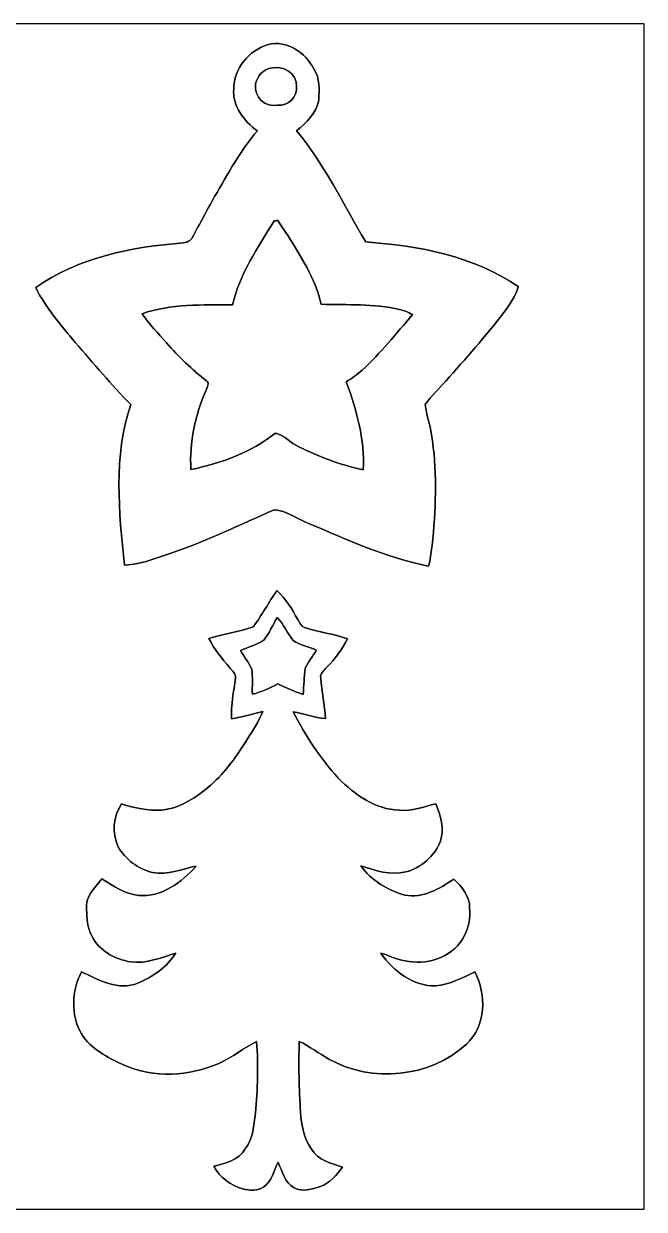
# Model space of a CAD drawing. Header units: centimetres. Extents: x -16.8 to 16.8, y -16.7 to 16.7.
# Drawn here: x -0.66 to 16.77, y -16.67 to 16.67 of the extents above; entities that cross this region are included whole.
import ezdxf

# ---------------------------------------------------------------- set-up
doc = ezdxf.new("R2010")
doc.units = ezdxf.units.CM
doc.header["$MEASUREMENT"] = 0
doc.layers.add('Layer 1', color=7, linetype='Continuous')

msp = doc.modelspace()

# ---------------------------------------------------------------- linework, layer by layer
at = {"layer": 'Layer 1', "color": 7}
for points, knots in [([(-16.77458, 16.66875), (-16.77458, 16.66875), (16.77458, 16.66875), (16.77458, 16.66875), (16.77458, 16.66875), (16.77458, 16.66875), (16.77458, -16.66875), (16.77458, -16.66875), (16.77458, -16.66875), (16.77458, -16.66875), (-16.77458, -16.66875), (-16.77458, -16.66875), (-16.77458, -16.66875), (-16.77458, -16.66875), (-16.77458, 16.66875), (-16.77458, 16.66875), (-16.77458, 16.66875), (-16.77458, 16.66875), (-16.77458, 16.66875), (-16.77458, 16.66875)], [0, 0, 0, 0, 0.16666667, 0.16666667, 0.16666667, 0.16666667, 0.33333333, 0.33333333, 0.33333333, 0.33333333, 0.5, 0.5, 0.5, 0.5, 0.66666667, 0.66666667, 0.66666667, 0.66666667, 1, 1, 1, 1]), ([(6.20748, 16.08243), (5.66737, 15.92333), (5.24051, 15.40475), (5.24051, 14.83289), (5.24051, 14.83289), (5.20418, 14.34042), (5.53156, 13.92908), (5.90585, 13.65462), (5.90585, 13.65462), (5.42149, 13.09793), (5.07894, 12.43824), (4.70323, 11.80747), (4.70323, 11.80747), (4.49121, 11.42894), (4.28837, 11.04583), (4.08164, 10.66447), (4.08164, 10.66447), (4.03472, 10.56464), (3.92642, 10.52019), (3.82376, 10.50572), (3.82376, 10.50572), (2.37843, 10.39671), (0.88336, 10.09791), (-0.3235, 9.25195), (-0.3235, 9.25195), (-0.04269, 8.67551), (0.38947, 8.1975), (0.78987, 7.70361), (0.78987, 7.70361), (1.30316, 7.11729), (1.79917, 6.51404), (2.3495, 5.96159), (2.3495, 5.96159), (1.85208, 4.50921), (2.01189, 2.9404), (2.17558, 1.44286), (2.17558, 1.44286), (2.64724, 1.46368), (3.09139, 1.651), (3.53377, 1.79881), (3.53377, 1.79881), (4.50709, 2.13607), (5.43384, 2.5908), (6.37752, 2.99861), (6.37752, 2.99861), (6.72289, 2.9785), (7.00511, 2.7499), (7.32014, 2.6289), (7.32014, 2.6289), (8.4268, 2.16323), (9.52959, 1.64888), (10.71457, 1.4164), (10.71457, 1.4164), (10.77912, 1.66934), (10.80452, 1.92969), (10.83345, 2.18828), (10.83345, 2.18828), (10.92376, 3.16159), (10.95657, 4.15008), (10.79747, 5.1181), (10.79747, 5.1181), (10.75866, 5.4035), (10.64507, 5.67337), (10.62002, 5.96018), (10.62002, 5.96018), (10.78442, 6.20254), (11.00384, 6.39974), (11.19611, 6.61952), (11.19611, 6.61952), (11.75738, 7.24782), (12.31406, 7.88141), (12.83053, 8.54781), (12.83053, 8.54781), (12.99845, 8.77006), (13.15544, 9.00677), (13.23587, 9.27629), (13.23587, 9.27629), (11.9828, 10.13601), (10.44116, 10.42846), (8.94997, 10.53112), (8.94997, 10.53112), (8.32661, 11.58557), (7.79321, 12.70635), (7.00722, 13.65426), (7.00722, 13.65426), (7.27745, 13.88216), (7.56744, 14.15627), (7.62811, 14.52139), (7.62811, 14.52139), (7.64328, 14.8149), (7.66939, 15.14122), (7.49441, 15.39699), (7.49441, 15.39699), (7.2577, 15.84854), (6.73523, 16.22178), (6.20748, 16.08243), (6.20748, 16.08243), (6.20748, 16.08243), (6.20748, 16.08243), (6.20748, 16.08243)], [0, 0, 0, 0, 0.03846154, 0.03846154, 0.03846154, 0.03846154, 0.07692308, 0.07692308, 0.07692308, 0.07692308, 0.11538462, 0.11538462, 0.11538462, 0.11538462, 0.15384615, 0.15384615, 0.15384615, 0.15384615, 0.19230769, 0.19230769, 0.19230769, 0.19230769, 0.23076923, 0.23076923, 0.23076923, 0.23076923, 0.26923077, 0.26923077, 0.26923077, 0.26923077, 0.30769231, 0.30769231, 0.30769231, 0.30769231, 0.34615385, 0.34615385, 0.34615385, 0.34615385, 0.38461538, 0.38461538, 0.38461538, 0.38461538, 0.42307692, 0.42307692, 0.42307692, 0.42307692, 0.46153846, 0.46153846, 0.46153846, 0.46153846, 0.5, 0.5, 0.5, 0.5, 0.53846154, 0.53846154, 0.53846154, 0.53846154, 0.57692308, 0.57692308, 0.57692308, 0.57692308, 0.61538462, 0.61538462, 0.61538462, 0.61538462, 0.65384615, 0.65384615, 0.65384615, 0.65384615, 0.69230769, 0.69230769, 0.69230769, 0.69230769, 0.73076923, 0.73076923, 0.73076923, 0.73076923, 0.76923077, 0.76923077, 0.76923077, 0.76923077, 0.80769231, 0.80769231, 0.80769231, 0.80769231, 0.84615385, 0.84615385, 0.84615385, 0.84615385, 0.88461538, 0.88461538, 0.88461538, 0.88461538, 0.92307692, 0.92307692, 0.92307692, 0.92307692, 1, 1, 1, 1]), ([(6.27697, 15.4178), (6.60294, 15.51587), (7.04462, 15.28022), (7.00123, 14.90486), (7.00123, 14.90486), (7.04109, 14.60923), (6.76487, 14.34183), (6.47241, 14.37605), (6.47241, 14.37605), (6.12704, 14.30161), (5.80778, 14.61946), (5.84835, 14.96413), (5.84835, 14.96413), (5.90021, 15.17086), (6.04837, 15.3924), (6.27697, 15.4178)], [0, 0, 0, 0, 0.2, 0.2, 0.2, 0.2, 0.4, 0.4, 0.4, 0.4, 0.6, 0.6, 0.6, 0.6, 1, 1, 1, 1]), ([(6.37469, 11.12308), (6.40009, 11.12661), (6.45089, 11.13296), (6.47629, 11.13614), (6.47629, 11.13614), (6.86964, 10.5604), (7.24606, 9.96879), (7.52687, 9.3285), (7.52687, 9.3285), (7.6073, 9.15388), (7.6454, 8.96479), (7.69373, 8.77958), (7.69373, 8.77958), (8.42927, 8.75665), (9.17751, 8.79863), (9.90071, 8.63177), (9.90071, 8.63177), (10.02736, 8.60637), (10.14483, 8.55027), (10.25878, 8.49101), (10.25878, 8.49101), (9.81004, 7.94914), (9.35955, 7.40551), (8.84484, 6.92432), (8.84484, 6.92432), (8.71079, 6.79873), (8.55345, 6.70278), (8.40352, 6.59871), (8.40352, 6.59871), (8.68892, 5.80566), (8.92951, 4.98263), (8.87554, 4.12821), (8.87554, 4.12821), (8.24583, 4.25062), (7.64364, 4.4958), (7.06861, 4.7752), (7.06861, 4.7752), (6.83401, 4.8708), (6.66044, 5.10681), (6.41279, 5.15938), (6.41279, 5.15938), (5.73229, 4.60939), (4.8835, 4.3113), (4.03684, 4.13032), (4.03684, 4.13032), (3.99486, 4.89761), (4.15325, 5.66773), (4.46617, 6.36729), (4.46617, 6.36729), (4.48945, 6.44666), (4.57482, 6.56414), (4.47675, 6.62658), (4.47675, 6.62658), (4.06682, 6.94267), (3.6957, 7.30567), (3.3528, 7.69302), (3.3528, 7.69302), (3.1182, 7.96043), (2.86632, 8.21655), (2.66912, 8.51429), (2.66912, 8.51429), (3.48086, 8.80463), (4.36104, 8.75136), (5.20806, 8.76723), (5.20806, 8.76723), (5.40526, 9.63436), (5.91996, 10.37519), (6.37469, 11.12308)], [0, 0, 0, 0, 0.05555556, 0.05555556, 0.05555556, 0.05555556, 0.11111111, 0.11111111, 0.11111111, 0.11111111, 0.16666667, 0.16666667, 0.16666667, 0.16666667, 0.22222222, 0.22222222, 0.22222222, 0.22222222, 0.27777778, 0.27777778, 0.27777778, 0.27777778, 0.33333333, 0.33333333, 0.33333333, 0.33333333, 0.38888889, 0.38888889, 0.38888889, 0.38888889, 0.44444444, 0.44444444, 0.44444444, 0.44444444, 0.5, 0.5, 0.5, 0.5, 0.55555556, 0.55555556, 0.55555556, 0.55555556, 0.61111111, 0.61111111, 0.61111111, 0.61111111, 0.66666667, 0.66666667, 0.66666667, 0.66666667, 0.72222222, 0.72222222, 0.72222222, 0.72222222, 0.77777778, 0.77777778, 0.77777778, 0.77777778, 0.83333333, 0.83333333, 0.83333333, 0.83333333, 0.88888889, 0.88888889, 0.88888889, 0.88888889, 1, 1, 1, 1]), ([(5.79261, -0.28646), (5.38727, -0.43427), (4.95124, -0.48436), (4.54131, -0.62301), (4.54131, -0.62301), (4.69865, -0.91863), (4.90185, -1.18816), (5.12657, -1.43581), (5.12657, -1.43581), (5.18654, -1.52753), (5.31389, -1.6069), (5.29131, -1.73143), (5.29131, -1.73143), (5.23769, -2.11138), (5.1622, -2.49132), (5.17666, -2.87726), (5.17666, -2.87726), (5.47476, -2.82963), (5.76439, -2.74391), (6.05719, -2.67053), (6.05719, -2.67053), (5.95348, -2.94746), (5.78203, -3.19158), (5.63033, -3.44311), (5.63033, -3.44311), (5.33118, -3.90737), (5.01615, -4.37268), (4.59705, -4.73886), (4.59705, -4.73886), (4.20617, -5.07612), (3.75003, -5.38656), (3.22333, -5.44407), (3.22333, -5.44407), (2.83563, -5.47441), (2.45498, -5.3788), (2.08668, -5.2705), (2.08668, -5.2705), (1.85632, -5.62469), (1.81363, -6.08612), (1.99249, -6.47347), (1.99249, -6.47347), (2.19357, -6.83577), (2.5594, -7.09542), (2.95839, -7.19596), (2.95839, -7.19596), (3.38526, -7.28768), (3.78143, -7.10036), (4.18888, -7.0164), (4.18888, -7.0164), (3.77578, -7.47042), (3.21381, -7.90998), (2.56258, -7.84084), (2.56258, -7.84084), (2.17593, -7.80344), (1.85773, -7.57167), (1.53529, -7.3787), (1.53529, -7.3787), (1.34091, -7.63129), (1.0601, -7.88635), (1.10808, -8.23701), (1.10808, -8.23701), (1.1109, -8.48748), (1.12395, -8.75524), (1.25166, -8.97855), (1.25166, -8.97855), (1.44886, -9.40153), (1.90676, -9.6393), (2.35021, -9.71303), (2.35021, -9.71303), (2.78977, -9.76912), (3.19899, -9.59097), (3.60962, -9.46856), (3.60962, -9.46856), (3.36832, -9.85767), (2.96616, -10.13566), (2.54811, -10.30817), (2.54811, -10.30817), (2.00589, -10.53853), (1.45027, -10.2235), (0.96485, -9.98961), (0.96485, -9.98961), (0.68933, -10.52759), (0.65722, -11.20246), (0.96097, -11.73692), (0.96097, -11.73692), (1.23261, -12.15813), (1.6958, -12.40402), (2.13924, -12.60757), (2.13924, -12.60757), (2.99014, -12.98928), (3.99274, -12.92684), (4.8387, -12.56418), (4.8387, -12.56418), (5.20488, -12.39202), (5.52168, -12.13344), (5.88257, -11.95176), (5.88257, -11.95176), (5.93654, -12.62133), (5.90903, -13.29549), (5.85011, -13.964), (5.85011, -13.964), (5.80602, -14.31008), (5.78767, -14.69355), (5.55696, -14.97577), (5.55696, -14.97577), (5.38692, -15.29574), (4.99569, -15.36594), (4.68136, -15.46049), (4.68136, -15.46049), (4.85281, -15.77128), (5.15232, -16.00623), (5.49769, -16.09161), (5.49769, -16.09161), (5.68889, -16.13888), (5.92032, -16.1671), (6.08753, -16.03587), (6.08753, -16.03587), (6.31578, -15.87147), (6.3694, -15.58361), (6.48794, -15.34583), (6.48794, -15.34583), (6.60188, -15.59983), (6.67103, -15.91663), (6.93879, -16.06091), (6.93879, -16.06091), (7.16315, -16.19462), (7.4422, -16.10113), (7.66904, -16.02705), (7.66904, -16.02705), (7.9435, -15.93779), (8.13012, -15.70567), (8.30051, -15.48659), (8.30051, -15.48659), (7.99006, -15.36982), (7.59672, -15.29644), (7.42491, -14.97577), (7.42491, -14.97577), (7.20725, -14.67803), (7.1434, -14.30126), (7.1187, -13.94143), (7.1187, -13.94143), (7.07531, -13.27785), (7.06155, -12.61181), (7.08201, -11.94717), (7.08201, -11.94717), (7.37517, -12.08476), (7.62952, -12.29042), (7.91527, -12.44318), (7.91527, -12.44318), (9.12177, -13.12686), (10.75196, -12.97023), (11.77713, -12.02373), (11.77713, -12.02373), (12.33805, -11.51819), (12.34228, -10.62955), (12.01702, -9.99314), (12.01702, -9.99314), (11.66883, -10.166), (11.30935, -10.34521), (10.91847, -10.38966), (10.91847, -10.38966), (10.28347, -10.39389), (9.72291, -9.97338), (9.37577, -9.4682), (9.37577, -9.4682), (9.63754, -9.54193), (9.88166, -9.67634), (10.15718, -9.70033), (10.15718, -9.70033), (10.75161, -9.79487), (11.45716, -9.54546), (11.72069, -8.97008), (11.72069, -8.97008), (11.85404, -8.73936), (11.88508, -8.4649), (11.86744, -8.20279), (11.86744, -8.20279), (11.88085, -7.87188), (11.65013, -7.60095), (11.42859, -7.38293), (11.42859, -7.38293), (11.0236, -7.65316), (10.55687, -7.93009), (10.04676, -7.83414), (10.04676, -7.83414), (9.5631, -7.69761), (9.10555, -7.41821), (8.80921, -7.00652), (8.80921, -7.00652), (9.21632, -7.13952), (9.64071, -7.28945), (10.07604, -7.18397), (10.07604, -7.18397), (10.50749, -7.06543), (10.88355, -6.73947), (11.04618, -6.32001), (11.04618, -6.32001), (11.16048, -5.96971), (11.05711, -5.59647), (10.92094, -5.26697), (10.92094, -5.26697), (10.58474, -5.34987), (10.24819, -5.47934), (9.89612, -5.44583), (9.89612, -5.44583), (9.22126, -5.42572), (8.64411, -5.0105), (8.18515, -4.55083), (8.18515, -4.55083), (7.66798, -3.99697), (7.25734, -3.34892), (6.91092, -2.67829), (6.91092, -2.67829), (7.21642, -2.72627), (7.50711, -2.85574), (7.81897, -2.86738), (7.81897, -2.86738), (7.78827, -2.48744), (7.72724, -2.11138), (7.68526, -1.73284), (7.68526, -1.73284), (7.66233, -1.60443), (7.77381, -1.51518), (7.85072, -1.43051), (7.85072, -1.43051), (8.09131, -1.19768), (8.27969, -0.91616), (8.44021, -0.62371), (8.44021, -0.62371), (8.04369, -0.49495), (7.62882, -0.43498), (7.23159, -0.30939), (7.23159, -0.30939), (7.13176, -0.27623), (7.08766, -0.17039), (7.03792, -0.08784), (7.03792, -0.08784), (6.88022, 0.20708), (6.70701, 0.50447), (6.45548, 0.72919), (6.45548, 0.72919), (6.21912, 0.40076), (6.03532, 0.03739), (5.79261, -0.28646), (5.79261, -0.28646), (5.79261, -0.28646), (5.79261, -0.28646), (5.79261, -0.28646)], [0, 0, 0, 0, 0.01587302, 0.01587302, 0.01587302, 0.01587302, 0.03174603, 0.03174603, 0.03174603, 0.03174603, 0.04761905, 0.04761905, 0.04761905, 0.04761905, 0.06349206, 0.06349206, 0.06349206, 0.06349206, 0.07936508, 0.07936508, 0.07936508, 0.07936508, 0.0952381, 0.0952381, 0.0952381, 0.0952381, 0.11111111, 0.11111111, 0.11111111, 0.11111111, 0.12698413, 0.12698413, 0.12698413, 0.12698413, 0.14285714, 0.14285714, 0.14285714, 0.14285714, 0.15873016, 0.15873016, 0.15873016, 0.15873016, 0.17460317, 0.17460317, 0.17460317, 0.17460317, 0.19047619, 0.19047619, 0.19047619, 0.19047619, 0.20634921, 0.20634921, 0.20634921, 0.20634921, 0.22222222, 0.22222222, 0.22222222, 0.22222222, 0.23809524, 0.23809524, 0.23809524, 0.23809524, 0.25396825, 0.25396825, 0.25396825, 0.25396825, 0.26984127, 0.26984127, 0.26984127, 0.26984127, 0.28571429, 0.28571429, 0.28571429, 0.28571429, 0.3015873, 0.3015873, 0.3015873, 0.3015873, 0.31746032, 0.31746032, 0.31746032, 0.31746032, 0.33333333, 0.33333333, 0.33333333, 0.33333333, 0.34920635, 0.34920635, 0.34920635, 0.34920635, 0.36507937, 0.36507937, 0.36507937, 0.36507937, 0.38095238, 0.38095238, 0.38095238, 0.38095238, 0.3968254, 0.3968254, 0.3968254, 0.3968254, 0.41269841, 0.41269841, 0.41269841, 0.41269841, 0.42857143, 0.42857143, 0.42857143, 0.42857143, 0.44444444, 0.44444444, 0.44444444, 0.44444444, 0.46031746, 0.46031746, 0.46031746, 0.46031746, 0.47619048, 0.47619048, 0.47619048, 0.47619048, 0.49206349, 0.49206349, 0.49206349, 0.49206349, 0.50793651, 0.50793651, 0.50793651, 0.50793651, 0.52380952, 0.52380952, 0.52380952, 0.52380952, 0.53968254, 0.53968254, 0.53968254, 0.53968254, 0.55555556, 0.55555556, 0.55555556, 0.55555556, 0.57142857, 0.57142857, 0.57142857, 0.57142857, 0.58730159, 0.58730159, 0.58730159, 0.58730159, 0.6031746, 0.6031746, 0.6031746, 0.6031746, 0.61904762, 0.61904762, 0.61904762, 0.61904762, 0.63492063, 0.63492063, 0.63492063, 0.63492063, 0.65079365, 0.65079365, 0.65079365, 0.65079365, 0.66666667, 0.66666667, 0.66666667, 0.66666667, 0.68253968, 0.68253968, 0.68253968, 0.68253968, 0.6984127, 0.6984127, 0.6984127, 0.6984127, 0.71428571, 0.71428571, 0.71428571, 0.71428571, 0.73015873, 0.73015873, 0.73015873, 0.73015873, 0.74603175, 0.74603175, 0.74603175, 0.74603175, 0.76190476, 0.76190476, 0.76190476, 0.76190476, 0.77777778, 0.77777778, 0.77777778, 0.77777778, 0.79365079, 0.79365079, 0.79365079, 0.79365079, 0.80952381, 0.80952381, 0.80952381, 0.80952381, 0.82539683, 0.82539683, 0.82539683, 0.82539683, 0.84126984, 0.84126984, 0.84126984, 0.84126984, 0.85714286, 0.85714286, 0.85714286, 0.85714286, 0.87301587, 0.87301587, 0.87301587, 0.87301587, 0.88888889, 0.88888889, 0.88888889, 0.88888889, 0.9047619, 0.9047619, 0.9047619, 0.9047619, 0.92063492, 0.92063492, 0.92063492, 0.92063492, 0.93650794, 0.93650794, 0.93650794, 0.93650794, 0.95238095, 0.95238095, 0.95238095, 0.95238095, 0.96825397, 0.96825397, 0.96825397, 0.96825397, 1, 1, 1, 1]), ([(6.46324, -0.02681), (6.64951, -0.21484), (6.73911, -0.47413), (6.91339, -0.67098), (6.91339, -0.67098), (7.10142, -0.81527), (7.3466, -0.84737), (7.56003, -0.94262), (7.56003, -0.94262), (7.47042, -1.12219), (7.32614, -1.27), (7.25064, -1.45627), (7.25064, -1.45627), (7.21113, -1.69792), (7.21607, -1.94522), (7.18855, -2.18863), (7.18855, -2.18863), (6.94443, -2.11384), (6.71512, -1.9999), (6.48194, -1.89794), (6.48194, -1.89794), (6.24805, -2.00625), (6.01698, -2.12831), (5.76439, -2.18687), (5.76439, -2.18687), (5.75522, -1.95086), (5.78097, -1.71133), (5.74675, -1.47849), (5.74675, -1.47849), (5.65397, -1.29611), (5.53297, -1.12995), (5.43348, -0.95179), (5.43348, -0.95179), (5.65362, -0.85901), (5.89633, -0.80257), (6.09141, -0.65899), (6.09141, -0.65899), (6.23958, -0.4639), (6.34224, -0.23918), (6.46324, -0.02681)], [0, 0, 0, 0, 0.09090909, 0.09090909, 0.09090909, 0.09090909, 0.18181818, 0.18181818, 0.18181818, 0.18181818, 0.27272727, 0.27272727, 0.27272727, 0.27272727, 0.36363636, 0.36363636, 0.36363636, 0.36363636, 0.45454545, 0.45454545, 0.45454545, 0.45454545, 0.54545455, 0.54545455, 0.54545455, 0.54545455, 0.63636364, 0.63636364, 0.63636364, 0.63636364, 0.72727273, 0.72727273, 0.72727273, 0.72727273, 0.81818182, 0.81818182, 0.81818182, 0.81818182, 1, 1, 1, 1])]:
    msp.add_open_spline(points, degree=3, knots=knots, dxfattribs=at)
at = {"layer": 'Layer 1', "color": 251}
for points, knots in [([(6.20748, 16.08243), (6.73523, 16.22178), (7.2577, 15.84854), (7.49441, 15.39699), (7.49441, 15.39699), (7.66939, 15.14122), (7.64328, 14.8149), (7.62811, 14.52139), (7.62811, 14.52139), (7.56744, 14.15627), (7.27745, 13.88216), (7.00722, 13.65426), (7.00722, 13.65426), (7.79321, 12.70635), (8.32661, 11.58557), (8.94997, 10.53112), (8.94997, 10.53112), (10.44116, 10.42846), (11.9828, 10.13601), (13.23587, 9.27629), (13.23587, 9.27629), (13.15544, 9.00677), (12.99845, 8.77006), (12.83053, 8.54781), (12.83053, 8.54781), (12.31406, 7.88141), (11.75738, 7.24782), (11.19611, 6.61952), (11.19611, 6.61952), (11.00384, 6.39974), (10.78442, 6.20254), (10.62002, 5.96018), (10.62002, 5.96018), (10.64507, 5.67337), (10.75866, 5.4035), (10.79747, 5.1181), (10.79747, 5.1181), (10.95657, 4.15008), (10.92376, 3.16159), (10.83345, 2.18828), (10.83345, 2.18828), (10.80452, 1.92969), (10.77912, 1.66934), (10.71457, 1.4164), (10.71457, 1.4164), (9.52959, 1.64888), (8.4268, 2.16323), (7.32014, 2.6289), (7.32014, 2.6289), (7.00511, 2.7499), (6.72289, 2.9785), (6.37752, 2.99861), (6.37752, 2.99861), (5.43384, 2.5908), (4.50709, 2.13607), (3.53377, 1.79881), (3.53377, 1.79881), (3.09139, 1.651), (2.64724, 1.46368), (2.17558, 1.44286), (2.17558, 1.44286), (2.01189, 2.9404), (1.85208, 4.50921), (2.3495, 5.96159), (2.3495, 5.96159), (1.79917, 6.51404), (1.30316, 7.11729), (0.78987, 7.70361), (0.78987, 7.70361), (0.38947, 8.1975), (-0.04269, 8.67551), (-0.3235, 9.25195), (-0.3235, 9.25195), (0.88336, 10.09791), (2.37843, 10.39671), (3.82376, 10.50572), (3.82376, 10.50572), (3.92642, 10.52019), (4.03472, 10.56464), (4.08164, 10.66447), (4.08164, 10.66447), (4.28837, 11.04583), (4.49121, 11.42894), (4.70323, 11.80747), (4.70323, 11.80747), (5.07894, 12.43824), (5.42149, 13.09793), (5.90585, 13.65462), (5.90585, 13.65462), (5.53156, 13.92908), (5.20418, 14.34042), (5.24051, 14.83289), (5.24051, 14.83289), (5.24051, 15.40475), (5.66737, 15.92333), (6.20748, 16.08243), (6.20748, 16.08243), (6.20748, 16.08243), (6.20748, 16.08243), (6.20748, 16.08243)], [0, 0, 0, 0, 0.03846154, 0.03846154, 0.03846154, 0.03846154, 0.07692308, 0.07692308, 0.07692308, 0.07692308, 0.11538462, 0.11538462, 0.11538462, 0.11538462, 0.15384615, 0.15384615, 0.15384615, 0.15384615, 0.19230769, 0.19230769, 0.19230769, 0.19230769, 0.23076923, 0.23076923, 0.23076923, 0.23076923, 0.26923077, 0.26923077, 0.26923077, 0.26923077, 0.30769231, 0.30769231, 0.30769231, 0.30769231, 0.34615385, 0.34615385, 0.34615385, 0.34615385, 0.38461538, 0.38461538, 0.38461538, 0.38461538, 0.42307692, 0.42307692, 0.42307692, 0.42307692, 0.46153846, 0.46153846, 0.46153846, 0.46153846, 0.5, 0.5, 0.5, 0.5, 0.53846154, 0.53846154, 0.53846154, 0.53846154, 0.57692308, 0.57692308, 0.57692308, 0.57692308, 0.61538462, 0.61538462, 0.61538462, 0.61538462, 0.65384615, 0.65384615, 0.65384615, 0.65384615, 0.69230769, 0.69230769, 0.69230769, 0.69230769, 0.73076923, 0.73076923, 0.73076923, 0.73076923, 0.76923077, 0.76923077, 0.76923077, 0.76923077, 0.80769231, 0.80769231, 0.80769231, 0.80769231, 0.84615385, 0.84615385, 0.84615385, 0.84615385, 0.88461538, 0.88461538, 0.88461538, 0.88461538, 0.92307692, 0.92307692, 0.92307692, 0.92307692, 1, 1, 1, 1]), ([(6.27697, 15.4178), (6.04837, 15.3924), (5.90021, 15.17086), (5.84835, 14.96413), (5.84835, 14.96413), (5.80778, 14.61946), (6.12704, 14.30161), (6.47241, 14.37605), (6.47241, 14.37605), (6.76487, 14.34183), (7.04109, 14.60923), (7.00123, 14.90486), (7.00123, 14.90486), (7.04462, 15.28022), (6.60294, 15.51587), (6.27697, 15.4178), (6.27697, 15.4178), (6.27697, 15.4178), (6.27697, 15.4178), (6.27697, 15.4178)], [0, 0, 0, 0, 0.16666667, 0.16666667, 0.16666667, 0.16666667, 0.33333333, 0.33333333, 0.33333333, 0.33333333, 0.5, 0.5, 0.5, 0.5, 0.66666667, 0.66666667, 0.66666667, 0.66666667, 1, 1, 1, 1]), ([(6.37469, 11.12308), (5.91996, 10.37519), (5.40526, 9.63436), (5.20806, 8.76723), (5.20806, 8.76723), (4.36104, 8.75136), (3.48086, 8.80463), (2.66912, 8.51429), (2.66912, 8.51429), (2.86632, 8.21655), (3.1182, 7.96043), (3.3528, 7.69302), (3.3528, 7.69302), (3.6957, 7.30567), (4.06682, 6.94267), (4.47675, 6.62658), (4.47675, 6.62658), (4.57482, 6.56414), (4.48945, 6.44666), (4.46617, 6.36729), (4.46617, 6.36729), (4.15325, 5.66773), (3.99486, 4.89761), (4.03684, 4.13032), (4.03684, 4.13032), (4.8835, 4.3113), (5.73229, 4.60939), (6.41279, 5.15938), (6.41279, 5.15938), (6.66044, 5.10681), (6.83401, 4.8708), (7.06861, 4.7752), (7.06861, 4.7752), (7.64364, 4.4958), (8.24583, 4.25062), (8.87554, 4.12821), (8.87554, 4.12821), (8.92951, 4.98263), (8.68892, 5.80566), (8.40352, 6.59871), (8.40352, 6.59871), (8.55345, 6.70278), (8.71079, 6.79873), (8.84484, 6.92432), (8.84484, 6.92432), (9.35955, 7.40551), (9.81004, 7.94914), (10.25878, 8.49101), (10.25878, 8.49101), (10.14483, 8.55027), (10.02736, 8.60637), (9.90071, 8.63177), (9.90071, 8.63177), (9.17751, 8.79863), (8.42927, 8.75665), (7.69373, 8.77958), (7.69373, 8.77958), (7.6454, 8.96479), (7.6073, 9.15388), (7.52687, 9.3285), (7.52687, 9.3285), (7.24606, 9.96879), (6.86964, 10.5604), (6.47629, 11.13614), (6.47629, 11.13614), (6.45089, 11.13296), (6.40009, 11.12661), (6.37469, 11.12308)], [0, 0, 0, 0, 0.05555556, 0.05555556, 0.05555556, 0.05555556, 0.11111111, 0.11111111, 0.11111111, 0.11111111, 0.16666667, 0.16666667, 0.16666667, 0.16666667, 0.22222222, 0.22222222, 0.22222222, 0.22222222, 0.27777778, 0.27777778, 0.27777778, 0.27777778, 0.33333333, 0.33333333, 0.33333333, 0.33333333, 0.38888889, 0.38888889, 0.38888889, 0.38888889, 0.44444444, 0.44444444, 0.44444444, 0.44444444, 0.5, 0.5, 0.5, 0.5, 0.55555556, 0.55555556, 0.55555556, 0.55555556, 0.61111111, 0.61111111, 0.61111111, 0.61111111, 0.66666667, 0.66666667, 0.66666667, 0.66666667, 0.72222222, 0.72222222, 0.72222222, 0.72222222, 0.77777778, 0.77777778, 0.77777778, 0.77777778, 0.83333333, 0.83333333, 0.83333333, 0.83333333, 0.88888889, 0.88888889, 0.88888889, 0.88888889, 1, 1, 1, 1]), ([(5.79261, -0.28646), (6.03532, 0.03739), (6.21912, 0.40076), (6.45548, 0.72919), (6.45548, 0.72919), (6.70701, 0.50447), (6.88022, 0.20708), (7.03792, -0.08784), (7.03792, -0.08784), (7.08766, -0.17039), (7.13176, -0.27623), (7.23159, -0.30939), (7.23159, -0.30939), (7.62882, -0.43498), (8.04369, -0.49495), (8.44021, -0.62371), (8.44021, -0.62371), (8.27969, -0.91616), (8.09131, -1.19768), (7.85072, -1.43051), (7.85072, -1.43051), (7.77381, -1.51518), (7.66233, -1.60443), (7.68526, -1.73284), (7.68526, -1.73284), (7.72724, -2.11138), (7.78827, -2.48744), (7.81897, -2.86738), (7.81897, -2.86738), (7.50711, -2.85574), (7.21642, -2.72627), (6.91092, -2.67829), (6.91092, -2.67829), (7.25734, -3.34892), (7.66798, -3.99697), (8.18515, -4.55083), (8.18515, -4.55083), (8.64411, -5.0105), (9.22126, -5.42572), (9.89612, -5.44583), (9.89612, -5.44583), (10.24819, -5.47934), (10.58474, -5.34987), (10.92094, -5.26697), (10.92094, -5.26697), (11.05711, -5.59647), (11.16048, -5.96971), (11.04618, -6.32001), (11.04618, -6.32001), (10.88355, -6.73947), (10.50749, -7.06543), (10.07604, -7.18397), (10.07604, -7.18397), (9.64071, -7.28945), (9.21632, -7.13952), (8.80921, -7.00652), (8.80921, -7.00652), (9.10555, -7.41821), (9.5631, -7.69761), (10.04676, -7.83414), (10.04676, -7.83414), (10.55687, -7.93009), (11.0236, -7.65316), (11.42859, -7.38293), (11.42859, -7.38293), (11.65013, -7.60095), (11.88085, -7.87188), (11.86744, -8.20279), (11.86744, -8.20279), (11.88508, -8.4649), (11.85404, -8.73936), (11.72069, -8.97008), (11.72069, -8.97008), (11.45716, -9.54546), (10.75161, -9.79487), (10.15718, -9.70033), (10.15718, -9.70033), (9.88166, -9.67634), (9.63754, -9.54193), (9.37577, -9.4682), (9.37577, -9.4682), (9.72291, -9.97338), (10.28347, -10.39389), (10.91847, -10.38966), (10.91847, -10.38966), (11.30935, -10.34521), (11.66883, -10.166), (12.01702, -9.99314), (12.01702, -9.99314), (12.34228, -10.62955), (12.33805, -11.51819), (11.77713, -12.02373), (11.77713, -12.02373), (10.75196, -12.97023), (9.12177, -13.12686), (7.91527, -12.44318), (7.91527, -12.44318), (7.62952, -12.29042), (7.37517, -12.08476), (7.08201, -11.94717), (7.08201, -11.94717), (7.06155, -12.61181), (7.07531, -13.27785), (7.1187, -13.94143), (7.1187, -13.94143), (7.1434, -14.30126), (7.20725, -14.67803), (7.42491, -14.97577), (7.42491, -14.97577), (7.59672, -15.29644), (7.99006, -15.36982), (8.30051, -15.48659), (8.30051, -15.48659), (8.13012, -15.70567), (7.9435, -15.93779), (7.66904, -16.02705), (7.66904, -16.02705), (7.4422, -16.10113), (7.16315, -16.19462), (6.93879, -16.06091), (6.93879, -16.06091), (6.67103, -15.91663), (6.60188, -15.59983), (6.48794, -15.34583), (6.48794, -15.34583), (6.3694, -15.58361), (6.31578, -15.87147), (6.08753, -16.03587), (6.08753, -16.03587), (5.92032, -16.1671), (5.68889, -16.13888), (5.49769, -16.09161), (5.49769, -16.09161), (5.15232, -16.00623), (4.85281, -15.77128), (4.68136, -15.46049), (4.68136, -15.46049), (4.99569, -15.36594), (5.38692, -15.29574), (5.55696, -14.97577), (5.55696, -14.97577), (5.78767, -14.69355), (5.80602, -14.31008), (5.85011, -13.964), (5.85011, -13.964), (5.90903, -13.29549), (5.93654, -12.62133), (5.88257, -11.95176), (5.88257, -11.95176), (5.52168, -12.13344), (5.20488, -12.39202), (4.8387, -12.56418), (4.8387, -12.56418), (3.99274, -12.92684), (2.99014, -12.98928), (2.13924, -12.60757), (2.13924, -12.60757), (1.6958, -12.40402), (1.23261, -12.15813), (0.96097, -11.73692), (0.96097, -11.73692), (0.65722, -11.20246), (0.68933, -10.52759), (0.96485, -9.98961), (0.96485, -9.98961), (1.45027, -10.2235), (2.00589, -10.53853), (2.54811, -10.30817), (2.54811, -10.30817), (2.96616, -10.13566), (3.36832, -9.85767), (3.60962, -9.46856), (3.60962, -9.46856), (3.19899, -9.59097), (2.78977, -9.76912), (2.35021, -9.71303), (2.35021, -9.71303), (1.90676, -9.6393), (1.44886, -9.40153), (1.25166, -8.97855), (1.25166, -8.97855), (1.12395, -8.75524), (1.1109, -8.48748), (1.10808, -8.23701), (1.10808, -8.23701), (1.0601, -7.88635), (1.34091, -7.63129), (1.53529, -7.3787), (1.53529, -7.3787), (1.85773, -7.57167), (2.17593, -7.80344), (2.56258, -7.84084), (2.56258, -7.84084), (3.21381, -7.90998), (3.77578, -7.47042), (4.18888, -7.0164), (4.18888, -7.0164), (3.78143, -7.10036), (3.38526, -7.28768), (2.95839, -7.19596), (2.95839, -7.19596), (2.5594, -7.09542), (2.19357, -6.83577), (1.99249, -6.47347), (1.99249, -6.47347), (1.81363, -6.08612), (1.85632, -5.62469), (2.08668, -5.2705), (2.08668, -5.2705), (2.45498, -5.3788), (2.83563, -5.47441), (3.22333, -5.44407), (3.22333, -5.44407), (3.75003, -5.38656), (4.20617, -5.07612), (4.59705, -4.73886), (4.59705, -4.73886), (5.01615, -4.37268), (5.33118, -3.90737), (5.63033, -3.44311), (5.63033, -3.44311), (5.78203, -3.19158), (5.95348, -2.94746), (6.05719, -2.67053), (6.05719, -2.67053), (5.76439, -2.74391), (5.47476, -2.82963), (5.17666, -2.87726), (5.17666, -2.87726), (5.1622, -2.49132), (5.23769, -2.11138), (5.29131, -1.73143), (5.29131, -1.73143), (5.31389, -1.6069), (5.18654, -1.52753), (5.12657, -1.43581), (5.12657, -1.43581), (4.90185, -1.18816), (4.69865, -0.91863), (4.54131, -0.62301), (4.54131, -0.62301), (4.95124, -0.48436), (5.38727, -0.43427), (5.79261, -0.28646), (5.79261, -0.28646), (5.79261, -0.28646), (5.79261, -0.28646), (5.79261, -0.28646)], [0, 0, 0, 0, 0.01587302, 0.01587302, 0.01587302, 0.01587302, 0.03174603, 0.03174603, 0.03174603, 0.03174603, 0.04761905, 0.04761905, 0.04761905, 0.04761905, 0.06349206, 0.06349206, 0.06349206, 0.06349206, 0.07936508, 0.07936508, 0.07936508, 0.07936508, 0.0952381, 0.0952381, 0.0952381, 0.0952381, 0.11111111, 0.11111111, 0.11111111, 0.11111111, 0.12698413, 0.12698413, 0.12698413, 0.12698413, 0.14285714, 0.14285714, 0.14285714, 0.14285714, 0.15873016, 0.15873016, 0.15873016, 0.15873016, 0.17460317, 0.17460317, 0.17460317, 0.17460317, 0.19047619, 0.19047619, 0.19047619, 0.19047619, 0.20634921, 0.20634921, 0.20634921, 0.20634921, 0.22222222, 0.22222222, 0.22222222, 0.22222222, 0.23809524, 0.23809524, 0.23809524, 0.23809524, 0.25396825, 0.25396825, 0.25396825, 0.25396825, 0.26984127, 0.26984127, 0.26984127, 0.26984127, 0.28571429, 0.28571429, 0.28571429, 0.28571429, 0.3015873, 0.3015873, 0.3015873, 0.3015873, 0.31746032, 0.31746032, 0.31746032, 0.31746032, 0.33333333, 0.33333333, 0.33333333, 0.33333333, 0.34920635, 0.34920635, 0.34920635, 0.34920635, 0.36507937, 0.36507937, 0.36507937, 0.36507937, 0.38095238, 0.38095238, 0.38095238, 0.38095238, 0.3968254, 0.3968254, 0.3968254, 0.3968254, 0.41269841, 0.41269841, 0.41269841, 0.41269841, 0.42857143, 0.42857143, 0.42857143, 0.42857143, 0.44444444, 0.44444444, 0.44444444, 0.44444444, 0.46031746, 0.46031746, 0.46031746, 0.46031746, 0.47619048, 0.47619048, 0.47619048, 0.47619048, 0.49206349, 0.49206349, 0.49206349, 0.49206349, 0.50793651, 0.50793651, 0.50793651, 0.50793651, 0.52380952, 0.52380952, 0.52380952, 0.52380952, 0.53968254, 0.53968254, 0.53968254, 0.53968254, 0.55555556, 0.55555556, 0.55555556, 0.55555556, 0.57142857, 0.57142857, 0.57142857, 0.57142857, 0.58730159, 0.58730159, 0.58730159, 0.58730159, 0.6031746, 0.6031746, 0.6031746, 0.6031746, 0.61904762, 0.61904762, 0.61904762, 0.61904762, 0.63492063, 0.63492063, 0.63492063, 0.63492063, 0.65079365, 0.65079365, 0.65079365, 0.65079365, 0.66666667, 0.66666667, 0.66666667, 0.66666667, 0.68253968, 0.68253968, 0.68253968, 0.68253968, 0.6984127, 0.6984127, 0.6984127, 0.6984127, 0.71428571, 0.71428571, 0.71428571, 0.71428571, 0.73015873, 0.73015873, 0.73015873, 0.73015873, 0.74603175, 0.74603175, 0.74603175, 0.74603175, 0.76190476, 0.76190476, 0.76190476, 0.76190476, 0.77777778, 0.77777778, 0.77777778, 0.77777778, 0.79365079, 0.79365079, 0.79365079, 0.79365079, 0.80952381, 0.80952381, 0.80952381, 0.80952381, 0.82539683, 0.82539683, 0.82539683, 0.82539683, 0.84126984, 0.84126984, 0.84126984, 0.84126984, 0.85714286, 0.85714286, 0.85714286, 0.85714286, 0.87301587, 0.87301587, 0.87301587, 0.87301587, 0.88888889, 0.88888889, 0.88888889, 0.88888889, 0.9047619, 0.9047619, 0.9047619, 0.9047619, 0.92063492, 0.92063492, 0.92063492, 0.92063492, 0.93650794, 0.93650794, 0.93650794, 0.93650794, 0.95238095, 0.95238095, 0.95238095, 0.95238095, 0.96825397, 0.96825397, 0.96825397, 0.96825397, 1, 1, 1, 1]), ([(6.46324, -0.02681), (6.34224, -0.23918), (6.23958, -0.4639), (6.09141, -0.65899), (6.09141, -0.65899), (5.89633, -0.80257), (5.65362, -0.85901), (5.43348, -0.95179), (5.43348, -0.95179), (5.53297, -1.12995), (5.65397, -1.29611), (5.74675, -1.47849), (5.74675, -1.47849), (5.78097, -1.71133), (5.75522, -1.95086), (5.76439, -2.18687), (5.76439, -2.18687), (6.01698, -2.12831), (6.24805, -2.00625), (6.48194, -1.89794), (6.48194, -1.89794), (6.71512, -1.9999), (6.94443, -2.11384), (7.18855, -2.18863), (7.18855, -2.18863), (7.21607, -1.94522), (7.21113, -1.69792), (7.25064, -1.45627), (7.25064, -1.45627), (7.32614, -1.27), (7.47042, -1.12219), (7.56003, -0.94262), (7.56003, -0.94262), (7.3466, -0.84737), (7.10142, -0.81527), (6.91339, -0.67098), (6.91339, -0.67098), (6.73911, -0.47413), (6.64951, -0.21484), (6.46324, -0.02681)], [0, 0, 0, 0, 0.09090909, 0.09090909, 0.09090909, 0.09090909, 0.18181818, 0.18181818, 0.18181818, 0.18181818, 0.27272727, 0.27272727, 0.27272727, 0.27272727, 0.36363636, 0.36363636, 0.36363636, 0.36363636, 0.45454545, 0.45454545, 0.45454545, 0.45454545, 0.54545455, 0.54545455, 0.54545455, 0.54545455, 0.63636364, 0.63636364, 0.63636364, 0.63636364, 0.72727273, 0.72727273, 0.72727273, 0.72727273, 0.81818182, 0.81818182, 0.81818182, 0.81818182, 1, 1, 1, 1])]:
    msp.add_open_spline(points, degree=3, knots=knots, dxfattribs=at)

doc.saveas('drawing.dxf')
